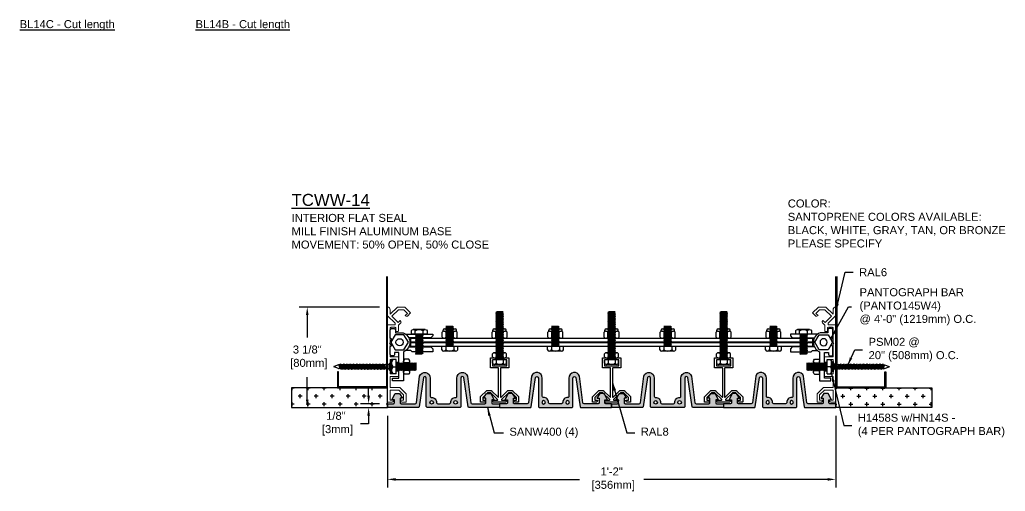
# Model space of a CAD drawing. Header units: inches. Extents: x 1.1 to 32.6, y -12.5 to 22.4.
# Drawn here: x 1.84 to 32.63, y -12.48 to 2.27 of the extents above; entities that cross this region are included whole.
import ezdxf

# ---------------------------------------------------------------- set-up
doc = ezdxf.new("R2010")
doc.units = ezdxf.units.IN
doc.header["$MEASUREMENT"] = 0
for name, color, linetype in [('Anchors', 4, 'Continuous'), ('Conditions', 1, 'Continuous'), ('Dimensions', 3, 'Continuous'), ('Fillers', 2, 'Continuous'), ('Metals', 7, 'Continuous'), ('Text', 2, 'Continuous')]:
    doc.layers.add(name, color=color, linetype=linetype)
doc.styles.add('Arial', font='arial.ttf')
doc.dimstyles.new('Arial', dxfattribs={"dimtxt": 0.25, "dimasz": 0.25, "dimexe": 0.25, "dimexo": 0.25, "dimgap": 0.25, "dimtad": 0, "dimtih": 1, "dimtoh": 1, "dimdec": 4, "dimzin": 0, "dimdsep": 46, "dimlunit": 4, "dimtxsty": 'Arial', "dimcen": 0.25, "dimadec": 0, "dimazin": 0, "dimtfac": 1, "dimtdec": 4, "dimtofl": 0, "dimtmove": 0, "dimatfit": 3, "dimfxl": 0, "dimfrac": 2, "dimtolj": 1, "dimtzin": 0, "dimarcsym": 0})

# ---------------------------------------------------------------- blocks, each defined once
blk = doc.blocks.new('*D0')
at = {"layer": 'Defpoints', "color": 0}
for p in [(13.334, -9.861), (27.334, -9.861), (27.334, -12.102)]:
    blk.add_point(p, dxfattribs=at)
at = {"layer": 'Dimensions', "color": 0, "lineweight": -2}
for p, q in [((13.334, -10.111), (13.334, -12.352)), ((27.334, -10.111), (27.334, -12.352)), ((13.584, -12.102), (19.331, -12.102)), ((27.084, -12.102), (21.337, -12.102))]:
    blk.add_line(p, q, dxfattribs=at)
at = {"layer": 'Dimensions', "color": 0}
for points in [[(13.584, -12.061), (13.584, -12.144), (13.334, -12.102)], [(27.084, -12.061), (27.084, -12.144), (27.334, -12.102)]]:
    blk.add_solid(points, dxfattribs=at)
at = {"layer": 'Dimensions', "color": 0, "insert": (20.334, -12.102), "char_height": 0.25, "attachment_point": 5, "style": 'Arial'}
blk.add_mtext('\\A1;1\'-2"\\P [356mm]', dxfattribs=at)
blk = doc.blocks.new('*D1')
at = {"layer": 'Defpoints', "color": 0}
for p in [(12.741, -9.736), (13.334, -9.736), (13.334, -9.861)]:
    blk.add_point(p, dxfattribs=at)
at = {"layer": 'Dimensions', "color": 0, "lineweight": -2}
for p, q in [((12.741, -9.486), (12.741, -9.236)), ((13.084, -9.736), (12.491, -9.736)), ((13.084, -9.861), (12.491, -9.861)), ((12.741, -10.111), (12.741, -10.361)), ((12.741, -10.361), (12.491, -10.361))]:
    blk.add_line(p, q, dxfattribs=at)
at = {"layer": 'Dimensions', "color": 0}
for points in [[(12.699, -9.486), (12.783, -9.486), (12.741, -9.736)], [(12.699, -10.111), (12.783, -10.111), (12.741, -9.861)]]:
    blk.add_solid(points, dxfattribs=at)
at = {"layer": 'Dimensions', "color": 0, "insert": (11.719, -10.361), "char_height": 0.25, "attachment_point": 5, "style": 'Arial'}
blk.add_mtext('\\A1;1/8"\\P [3mm]', dxfattribs=at)
blk = doc.blocks.new('*D2')
at = {"layer": 'Defpoints', "color": 0}
for p in [(10.824, -6.718), (13.334, -6.718), (13.334, -9.861)]:
    blk.add_point(p, dxfattribs=at)
at = {"layer": 'Dimensions', "color": 0, "lineweight": -2}
for p, q in [((13.084, -6.718), (10.574, -6.718)), ((10.824, -6.968), (10.824, -7.669)), ((10.824, -9.611), (10.824, -8.91)), ((13.084, -9.861), (10.574, -9.861))]:
    blk.add_line(p, q, dxfattribs=at)
at = {"layer": 'Dimensions', "color": 0}
for points in [[(10.783, -6.968), (10.866, -6.968), (10.824, -6.718)], [(10.783, -9.611), (10.866, -9.611), (10.824, -9.861)]]:
    blk.add_solid(points, dxfattribs=at)
at = {"layer": 'Dimensions', "color": 0, "insert": (10.824, -8.289), "char_height": 0.25, "attachment_point": 5, "style": 'Arial'}
blk.add_mtext('\\A1;3 1/8"\\P [80mm]', dxfattribs=at)
blk = doc.blocks.new('sanw400')
h = blk.add_hatch(color=256)
h.paths.add_polyline_path([(4.852, 0.149), (4.749, 0.984, 0.841357), (4.416, 0.926), (4.416, 0.356, -0.420084), (4.377, 0.318, 0.425979), (4.222, 0.163, -0.420084), (4.184, 0.124), (3.817, 0.124, -0.420084), (3.778, 0.163, 0.425979), (3.623, 0.318, -0.420084), (3.584, 0.356), (3.584, 0.926, 0.841357), (3.251, 0.984), (3.149, 0.149, -0.316754), (3.113, 0.124), (2.671, 0.124, -0.414214), (2.641, 0.153), (2.641, 0.297), (2.711, 0.297), (2.617, 0.446), (2.482, 0.446), (2.381, 0.249), (2.461, 0.249), (2.461, 0.153, -0.414214), (2.431, 0.124), (2.25, 0.124), (2.25, 0), (3.2, 0, 0.316754), (3.236, 0.025), (3.368, 0.942, -0.841357), (3.46, 0.926), (3.46, 0.038, 0.414214), (3.498, 0), (4.502, 0, 0.414214), (4.54, 0.038), (4.54, 0.926, -0.841357), (4.633, 0.942), (4.765, 0.025, 0.316754), (4.801, 0), (5.75, 0), (5.75, 0.124), (5.531, 0.124, -0.414214), (5.502, 0.153), (5.502, 0.249), (5.582, 0.249), (5.48, 0.446), (5.345, 0.446), (5.251, 0.297), (5.321, 0.297), (5.321, 0.153, -0.414214), (5.291, 0.124), (4.888, 0.124, -0.316754)])
h.paths.add_polyline_path([(4.317, 0.166, -1), (4.432, 0.166, -1)], flags=16)
h.paths.add_polyline_path([(3.569, 0.166, -1), (3.683, 0.166, -1)], flags=16)
blk.add_lwpolyline([(2.25, 0.124), (2.431, 0.124, 0.414214), (2.461, 0.153), (2.461, 0.249), (2.381, 0.249), (2.482, 0.446), (2.617, 0.446), (2.711, 0.297), (2.641, 0.297), (2.641, 0.153, 0.414214), (2.671, 0.124), (3.113, 0.124, 0.316754), (3.149, 0.149), (3.251, 0.984, -0.841357), (3.584, 0.926), (3.584, 0.356, 0.420084), (3.623, 0.318, -0.425979), (3.778, 0.163, 0.420084), (3.817, 0.124), (4.184, 0.124, 0.420084), (4.222, 0.163, -0.425979), (4.377, 0.318, 0.420084), (4.416, 0.356), (4.416, 0.926, -0.841357), (4.749, 0.984), (4.852, 0.149, 0.316754), (4.888, 0.124), (5.291, 0.124, 0.414214), (5.321, 0.153), (5.321, 0.297), (5.251, 0.297), (5.345, 0.446), (5.48, 0.446), (5.582, 0.249), (5.502, 0.249), (5.502, 0.153, 0.414214), (5.531, 0.124), (5.75, 0.124), (5.75, 0), (4.801, 0, -0.316754), (4.765, 0.025), (4.633, 0.942, 0.841357), (4.54, 0.926), (4.54, 0.038, -0.414214), (4.502, 0), (3.498, 0, -0.414214), (3.46, 0.038), (3.46, 0.926, 0.841357), (3.368, 0.942), (3.236, 0.025, -0.316754), (3.2, 0), (2.25, 0), (2.25, 0.124), (2.25, 0.029)], format="xyb")
for centre in [(3.626, 0.166), (4.374, 0.166)]:
    blk.add_circle(centre, 0.0571)
blk = doc.blocks.new('ral8')
blk.add_lwpolyline([(0.635, 1.075, 0.414214), (0.625, 1.065), (0.625, 0.169, 0.664105), (0.642, 0.162), (0.846, 0.361, -0.195981), (0.853, 0.364), (0.993, 0.364, -0.198237), (1, 0.361), (1.187, 0.175, -0.199587), (1.19, 0.168), (1.19, 0.01, -0.414214), (1.18, 0), (1.074, 0, -0.339454), (1.045, 0.023), (1.036, 0.053, -0.493145), (1.046, 0.066), (1.114, 0.066, 0.414214), (1.124, 0.076), (1.124, 0.14, 0.199587), (1.121, 0.147), (0.973, 0.295, 0.198237), (0.966, 0.298), (0.88, 0.298, 0.195981), (0.873, 0.295), (0.656, 0.083, 0.672268), (0.663, 0.066), (0.802, 0.066, -0.493145), (0.812, 0.053), (0.803, 0.023, -0.339454), (0.774, 0), (0.416, 0, -0.339454), (0.387, 0.023), (0.378, 0.053, -0.493145), (0.388, 0.066), (0.527, 0.066, 0.672268), (0.534, 0.083), (0.317, 0.295, 0.195981), (0.31, 0.298), (0.224, 0.298, 0.198237), (0.217, 0.295), (0.069, 0.147, 0.199587), (0.066, 0.14), (0.066, 0.076, 0.414214), (0.076, 0.066), (0.144, 0.066, -0.493145), (0.154, 0.053), (0.145, 0.023, -0.339454), (0.116, 0), (0.01, 0, -0.414214), (0, 0.01), (0, 0.168, -0.199587), (0.003, 0.175), (0.19, 0.361, -0.198237), (0.197, 0.364), (0.337, 0.364, -0.195981), (0.344, 0.361), (0.548, 0.162, 0.664105), (0.565, 0.169), (0.565, 1.065, 0.414214), (0.555, 1.075), (0.318, 1.075, -0.414214), (0.308, 1.085), (0.308, 1.379, -0.414214), (0.318, 1.389), (0.445, 1.389, -0.414214), (0.455, 1.379), (0.455, 1.339, -0.414214), (0.445, 1.329), (0.38, 1.329, 0.414214), (0.37, 1.319), (0.37, 1.149, 0.414214), (0.38, 1.139), (0.81, 1.139, 0.414214), (0.82, 1.149), (0.82, 1.319, 0.414214), (0.81, 1.329), (0.745, 1.329, -0.414214), (0.735, 1.339), (0.735, 1.379, -0.414214), (0.745, 1.389), (0.872, 1.389, -0.414214), (0.882, 1.379), (0.882, 1.085, -0.414214), (0.872, 1.075)], format="xyb", close=True)
blk = doc.blocks.new('H14112')
for p, q in [((-0.217, 0.104), (-0.217, 0)), ((-0.155, 0.144), (0.155, 0.144)), ((-0.119, 0), (-0.085, -0.02)), ((-0.109, 0), (-0.109, 0.104)), ((-0.085, -0.02), (0.048, 0)), ((0.094, 0), (0.085, -0.005)), ((0.109, 0), (0.109, 0.104)), ((0.217, 0.104), (0.217, 0)), ((-0.217, 0), (0.217, 0)), ((-0.119, -0.05), (0.119, -0.025)), ((-0.119, -0.05), (-0.085, -0.03)), ((-0.119, -0.05), (-0.085, -0.07)), ((-0.119, -0.1), (0.119, -0.075)), ((-0.119, -0.1), (-0.085, -0.08)), ((-0.119, -0.1), (-0.085, -0.12)), ((-0.119, -0.15), (0.119, -0.125)), ((-0.119, -0.15), (-0.085, -0.13)), ((-0.119, -0.15), (-0.085, -0.17)), ((-0.119, -0.2), (0.119, -0.175)), ((-0.119, -0.2), (-0.085, -0.18)), ((-0.119, -0.2), (-0.085, -0.22)), ((-0.119, -0.25), (0.119, -0.225)), ((-0.119, -0.25), (-0.085, -0.23)), ((-0.119, -0.25), (-0.085, -0.27)), ((-0.119, -0.3), (0.119, -0.275)), ((-0.119, -0.3), (-0.085, -0.28)), ((-0.119, -0.3), (-0.085, -0.32)), ((-0.085, -0.03), (0.085, -0.005)), ((-0.085, -0.02), (-0.085, -0.03)), ((-0.085, -0.07), (0.085, -0.045)), ((-0.085, -0.08), (0.085, -0.055)), ((-0.085, -0.07), (-0.085, -0.08)), ((-0.085, -0.12), (0.085, -0.095)), ((-0.085, -0.13), (0.085, -0.105)), ((-0.085, -0.12), (-0.085, -0.13)), ((-0.085, -0.17), (0.085, -0.145)), ((-0.085, -0.18), (0.085, -0.155)), ((-0.085, -0.17), (-0.085, -0.18)), ((-0.085, -0.22), (0.085, -0.195)), ((-0.085, -0.23), (0.085, -0.205)), ((-0.085, -0.22), (-0.085, -0.23)), ((-0.085, -0.27), (0.085, -0.245)), ((-0.085, -0.28), (0.085, -0.255)), ((-0.085, -0.27), (-0.085, -0.28)), ((-0.085, -0.32), (0.085, -0.295)), ((-0.085, -0.33), (0.085, -0.305)), ((0.119, -0.025), (0.085, -0.005)), ((0.119, -0.025), (0.085, -0.045)), ((0.085, -0.045), (0.085, -0.055)), ((0.119, -0.075), (0.085, -0.055)), ((0.119, -0.075), (0.085, -0.095)), ((0.085, -0.095), (0.085, -0.105)), ((0.119, -0.125), (0.085, -0.105)), ((0.119, -0.125), (0.085, -0.145)), ((0.085, -0.145), (0.085, -0.155)), ((0.119, -0.175), (0.085, -0.155)), ((0.119, -0.175), (0.085, -0.195)), ((0.085, -0.195), (0.085, -0.205)), ((0.119, -0.225), (0.085, -0.205)), ((0.119, -0.225), (0.085, -0.245)), ((0.085, -0.245), (0.085, -0.255)), ((0.119, -0.275), (0.085, -0.255)), ((0.119, -0.275), (0.085, -0.295)), ((0.085, -0.295), (0.085, -0.305)), ((0.119, -0.325), (0.085, -0.305)), ((-0.119, -0.35), (0.119, -0.325)), ((-0.119, -0.35), (-0.085, -0.33)), ((-0.119, -0.35), (-0.085, -0.37)), ((-0.119, -0.4), (0.119, -0.375)), ((-0.119, -0.4), (-0.085, -0.38)), ((-0.119, -0.4), (-0.085, -0.42)), ((-0.119, -0.45), (0.119, -0.425)), ((-0.119, -0.45), (-0.085, -0.43)), ((-0.119, -0.45), (-0.085, -0.47)), ((-0.119, -0.5), (0.119, -0.475)), ((-0.119, -0.5), (-0.085, -0.48)), ((-0.119, -0.5), (-0.085, -0.52)), ((-0.119, -0.55), (0.119, -0.525)), ((-0.119, -0.55), (-0.085, -0.53)), ((-0.119, -0.55), (-0.085, -0.57)), ((-0.119, -0.6), (0.119, -0.575)), ((-0.119, -0.6), (-0.085, -0.58)), ((-0.119, -0.6), (-0.085, -0.62)), ((-0.085, -0.32), (-0.085, -0.33)), ((-0.085, -0.37), (0.085, -0.345)), ((-0.085, -0.38), (0.085, -0.355)), ((-0.085, -0.37), (-0.085, -0.38)), ((-0.085, -0.42), (0.085, -0.395)), ((-0.085, -0.43), (0.085, -0.405)), ((-0.085, -0.42), (-0.085, -0.43)), ((-0.085, -0.47), (0.085, -0.445)), ((-0.085, -0.48), (0.085, -0.455)), ((-0.085, -0.47), (-0.085, -0.48)), ((-0.085, -0.52), (0.085, -0.495)), ((-0.085, -0.53), (0.085, -0.505)), ((-0.085, -0.52), (-0.085, -0.53)), ((-0.085, -0.57), (0.085, -0.545)), ((-0.085, -0.58), (0.085, -0.555)), ((-0.085, -0.57), (-0.085, -0.58)), ((-0.085, -0.62), (0.085, -0.595)), ((-0.085, -0.63), (0.085, -0.605)), ((0.119, -0.325), (0.085, -0.345)), ((0.085, -0.345), (0.085, -0.355)), ((0.119, -0.375), (0.085, -0.355)), ((0.119, -0.375), (0.085, -0.395)), ((0.085, -0.395), (0.085, -0.405)), ((0.119, -0.425), (0.085, -0.405)), ((0.119, -0.425), (0.085, -0.445)), ((0.085, -0.445), (0.085, -0.455)), ((0.119, -0.475), (0.085, -0.455)), ((0.119, -0.475), (0.085, -0.495)), ((0.085, -0.495), (0.085, -0.505)), ((0.119, -0.525), (0.085, -0.505)), ((0.119, -0.525), (0.085, -0.545)), ((0.085, -0.545), (0.085, -0.555)), ((0.119, -0.575), (0.085, -0.555)), ((0.119, -0.575), (0.085, -0.595)), ((0.085, -0.595), (0.085, -0.605)), ((0.119, -0.625), (0.085, -0.605)), ((-0.119, -0.65), (0.119, -0.625)), ((-0.119, -0.65), (-0.085, -0.63)), ((-0.119, -0.65), (-0.085, -0.67)), ((-0.119, -0.7), (0.119, -0.675)), ((-0.119, -0.7), (-0.085, -0.68)), ((-0.119, -0.7), (-0.085, -0.72)), ((-0.119, -0.75), (0.119, -0.725)), ((-0.119, -0.75), (-0.085, -0.73)), ((-0.119, -0.75), (-0.085, -0.77)), ((-0.119, -0.8), (0.119, -0.775)), ((-0.119, -0.8), (-0.085, -0.78)), ((-0.119, -0.8), (-0.085, -0.82)), ((-0.119, -0.85), (0.119, -0.825)), ((-0.119, -0.85), (-0.085, -0.83)), ((-0.119, -0.85), (-0.085, -0.87)), ((-0.119, -0.9), (0.119, -0.875)), ((-0.119, -0.9), (-0.085, -0.88)), ((-0.119, -0.9), (-0.085, -0.92)), ((-0.085, -0.62), (-0.085, -0.63)), ((-0.085, -0.67), (0.085, -0.645)), ((-0.085, -0.68), (0.085, -0.655)), ((-0.085, -0.67), (-0.085, -0.68)), ((-0.085, -0.72), (0.085, -0.695)), ((-0.085, -0.73), (0.085, -0.705)), ((-0.085, -0.72), (-0.085, -0.73)), ((-0.085, -0.77), (0.085, -0.745)), ((-0.085, -0.78), (0.085, -0.755)), ((-0.085, -0.77), (-0.085, -0.78)), ((-0.085, -0.82), (0.085, -0.795)), ((-0.085, -0.83), (0.085, -0.805)), ((-0.085, -0.82), (-0.085, -0.83)), ((-0.085, -0.87), (0.085, -0.845)), ((-0.085, -0.88), (0.085, -0.855)), ((-0.085, -0.87), (-0.085, -0.88)), ((-0.085, -0.92), (0.085, -0.895)), ((-0.085, -0.93), (0.085, -0.905)), ((-0.085, -0.92), (-0.085, -0.93)), ((0.119, -0.625), (0.085, -0.645)), ((0.085, -0.645), (0.085, -0.655)), ((0.119, -0.675), (0.085, -0.655)), ((0.119, -0.675), (0.085, -0.695)), ((0.085, -0.695), (0.085, -0.705)), ((0.119, -0.725), (0.085, -0.705)), ((0.119, -0.725), (0.085, -0.745)), ((0.085, -0.745), (0.085, -0.755)), ((0.119, -0.775), (0.085, -0.755)), ((0.119, -0.775), (0.085, -0.795)), ((0.085, -0.795), (0.085, -0.805)), ((0.119, -0.825), (0.085, -0.805)), ((0.119, -0.825), (0.085, -0.845)), ((0.085, -0.845), (0.085, -0.855)), ((0.119, -0.875), (0.085, -0.855)), ((0.119, -0.875), (0.085, -0.895)), ((0.085, -0.895), (0.085, -0.905)), ((0.119, -0.925), (0.085, -0.905)), ((-0.119, -0.95), (0.119, -0.925)), ((-0.119, -0.95), (-0.085, -0.93)), ((-0.119, -0.95), (-0.085, -0.97)), ((-0.119, -1), (0.119, -0.975)), ((-0.119, -1), (-0.085, -0.98)), ((-0.119, -1), (-0.085, -1.02)), ((-0.119, -1.05), (0.119, -1.025)), ((-0.119, -1.05), (-0.085, -1.03)), ((-0.119, -1.05), (-0.085, -1.07)), ((-0.119, -1.1), (0.119, -1.075)), ((-0.119, -1.1), (-0.085, -1.08)), ((-0.119, -1.1), (-0.085, -1.12)), ((-0.119, -1.15), (0.119, -1.125)), ((-0.119, -1.15), (-0.085, -1.13)), ((-0.119, -1.15), (-0.085, -1.17)), ((-0.119, -1.2), (0.119, -1.175)), ((-0.119, -1.2), (-0.085, -1.18)), ((-0.119, -1.2), (-0.085, -1.22)), ((-0.119, -1.25), (0.119, -1.225)), ((-0.119, -1.25), (-0.085, -1.23)), ((-0.085, -0.97), (0.085, -0.945)), ((-0.085, -0.98), (0.085, -0.955)), ((-0.085, -0.97), (-0.085, -0.98)), ((-0.085, -1.02), (0.085, -0.995)), ((-0.085, -1.03), (0.085, -1.005)), ((-0.085, -1.02), (-0.085, -1.03)), ((-0.085, -1.07), (0.085, -1.045)), ((-0.085, -1.08), (0.085, -1.055)), ((-0.085, -1.07), (-0.085, -1.08)), ((-0.085, -1.12), (0.085, -1.095)), ((-0.085, -1.13), (0.085, -1.105)), ((-0.085, -1.12), (-0.085, -1.13)), ((-0.085, -1.17), (0.085, -1.145)), ((-0.085, -1.18), (0.085, -1.155)), ((-0.085, -1.17), (-0.085, -1.18)), ((-0.085, -1.22), (0.085, -1.195)), ((-0.085, -1.23), (0.085, -1.205)), ((-0.085, -1.22), (-0.085, -1.23)), ((0.119, -0.925), (0.085, -0.945)), ((0.085, -0.945), (0.085, -0.955)), ((0.119, -0.975), (0.085, -0.955)), ((0.119, -0.975), (0.085, -0.995)), ((0.085, -0.995), (0.085, -1.005)), ((0.119, -1.025), (0.085, -1.005)), ((0.119, -1.025), (0.085, -1.045)), ((0.085, -1.045), (0.085, -1.055)), ((0.119, -1.075), (0.085, -1.055)), ((0.119, -1.075), (0.085, -1.095)), ((0.085, -1.095), (0.085, -1.105)), ((0.119, -1.125), (0.085, -1.105)), ((0.119, -1.125), (0.085, -1.145)), ((0.085, -1.145), (0.085, -1.155)), ((0.119, -1.175), (0.085, -1.155)), ((0.119, -1.175), (0.085, -1.195)), ((0.085, -1.195), (0.085, -1.205)), ((0.119, -1.225), (0.085, -1.205)), ((0.119, -1.225), (0.085, -1.245)), ((-0.119, -1.25), (-0.085, -1.27)), ((-0.119, -1.3), (0.119, -1.275)), ((-0.119, -1.3), (-0.085, -1.28)), ((-0.119, -1.3), (-0.085, -1.32)), ((-0.119, -1.35), (0.119, -1.325)), ((-0.119, -1.35), (-0.085, -1.33)), ((-0.119, -1.35), (-0.085, -1.37)), ((-0.119, -1.4), (0.119, -1.375)), ((-0.119, -1.4), (-0.085, -1.38)), ((-0.119, -1.4), (-0.085, -1.42)), ((-0.119, -1.45), (0.119, -1.425)), ((-0.119, -1.45), (-0.085, -1.43)), ((-0.119, -1.45), (-0.085, -1.47)), ((-0.11, -1.5), (0.119, -1.475)), ((-0.11, -1.5), (-0.085, -1.48)), ((-0.11, -1.5), (0.048, -1.5)), ((-0.085, -1.27), (0.085, -1.245)), ((-0.085, -1.28), (0.085, -1.255)), ((-0.085, -1.27), (-0.085, -1.28)), ((-0.085, -1.32), (0.085, -1.295)), ((-0.085, -1.33), (0.085, -1.305)), ((-0.085, -1.32), (-0.085, -1.33)), ((-0.085, -1.37), (0.085, -1.345)), ((-0.085, -1.38), (0.085, -1.355)), ((-0.085, -1.37), (-0.085, -1.38)), ((-0.085, -1.42), (0.085, -1.395)), ((-0.085, -1.43), (0.085, -1.405)), ((-0.085, -1.42), (-0.085, -1.43)), ((-0.085, -1.47), (0.085, -1.445)), ((-0.085, -1.48), (0.085, -1.455)), ((-0.085, -1.47), (-0.085, -1.48)), ((0.048, -1.5), (0.085, -1.495)), ((0.085, -1.245), (0.085, -1.255)), ((0.119, -1.275), (0.085, -1.255)), ((0.119, -1.275), (0.085, -1.295)), ((0.085, -1.295), (0.085, -1.305)), ((0.119, -1.325), (0.085, -1.305)), ((0.119, -1.325), (0.085, -1.345)), ((0.085, -1.345), (0.085, -1.355)), ((0.119, -1.375), (0.085, -1.355)), ((0.119, -1.375), (0.085, -1.395)), ((0.085, -1.395), (0.085, -1.405)), ((0.119, -1.425), (0.085, -1.405)), ((0.119, -1.425), (0.085, -1.445)), ((0.085, -1.445), (0.085, -1.455)), ((0.119, -1.475), (0.085, -1.455)), ((0.119, -1.475), (0.085, -1.495))]:
    blk.add_line(p, q)
for centre, radius, start, end in [((-0.163, 0.087), 0.057, 17.3212, 162.6788), ((0, -0.024), 0.168, 49.6113, 130.3887), ((0.163, 0.087), 0.057, 17.3212, 162.6788)]:
    blk.add_arc(centre, radius, start, end)
blk = doc.blocks.new('HLN14S')
for p, q in [((-0.234, 0.03), (-0.234, 0.192)), ((-0.21, 0.213), (-0.21, 0.25)), ((-0.176, 0.222), (0.176, 0.222)), ((-0.176, 0), (0.176, 0)), ((-0.168, 0.292), (0.168, 0.292)), ((-0.117, 0.03), (-0.117, 0.192)), ((0.117, 0.03), (0.117, 0.192)), ((0.21, 0.213), (0.21, 0.25)), ((0.234, 0.03), (0.234, 0.192))]:
    blk.add_line(p, q)
for centre, radius, start, end in [((-0.176, 0.149), 0.0723, 35.7751, 144.2249), ((-0.176, 0.072), 0.0723, 215.7751, 324.2249), ((-0.168, 0.25), 0.0418, 90, 180), ((0, -0.022), 0.244, 61.2813, 118.7187), ((0, 0.244), 0.244, 241.2813, 298.7187), ((0.176, 0.149), 0.0723, 35.7751, 144.2249), ((0.176, 0.072), 0.0723, 215.7751, 324.2249), ((0.168, 0.25), 0.0418, 0, 90)]:
    blk.add_arc(centre, radius, start, end)
blk = doc.blocks.new('HJN14')
for p, q in [((-0.155, 0), (0.155, 0)), ((-0.218, -0.124), (-0.218, -0.032)), ((-0.155, -0.156), (0.155, -0.156)), ((-0.093, -0.124), (-0.093, -0.032)), ((0.093, -0.124), (0.093, -0.032)), ((0.218, -0.124), (0.218, -0.032))]:
    blk.add_line(p, q)
for centre, radius, start, end in [((-0.155, -0.077), 0.077, 35.7751, 144.2249), ((0, -0.15), 0.15, 51.8343, 128.1657), ((0.155, -0.077), 0.077, 35.7751, 144.2249), ((-0.155, -0.079), 0.077, 215.7751, 324.2249), ((0, -0.007), 0.15, 231.8343, 308.1657), ((0.155, -0.079), 0.077, 215.7751, 324.2249)]:
    blk.add_arc(centre, radius, start, end)
blk = doc.blocks.new('HN14S')
for p, q in [((-0.176, 0), (0.176, 0)), ((-0.234, -0.161), (-0.234, -0.03)), ((-0.176, -0.191), (0.176, -0.191)), ((-0.117, -0.161), (-0.117, -0.03)), ((0.117, -0.161), (0.117, -0.03)), ((0.235, -0.161), (0.235, -0.03))]:
    blk.add_line(p, q)
for centre, radius, start, end in [((-0.176, -0.072), 0.0723, 35.7751, 144.2249), ((0, -0.244), 0.244, 61.2813, 118.7187), ((0.176, -0.072), 0.0723, 35.7751, 144.2249), ((-0.176, -0.119), 0.0723, 215.7751, 324.2249), ((0, 0.053), 0.244, 241.2813, 298.7187), ((0.176, -0.119), 0.0723, 215.7751, 324.2249)]:
    blk.add_arc(centre, radius, start, end)
blk = doc.blocks.new('H1458 TURNED')
for p, q in [((2.003, 22.663), (1.859, 22.663)), ((1.859, 22.213), (1.859, 22.663)), ((2.003, 22.213), (2.003, 22.663)), ((2.003, 22.532), (2.009, 22.523)), ((2.023, 22.353), (2.003, 22.486)), ((2.028, 22.557), (2.009, 22.523)), ((2.034, 22.353), (2.009, 22.523)), ((2.028, 22.557), (2.048, 22.523)), ((2.053, 22.319), (2.028, 22.557)), ((2.073, 22.353), (2.048, 22.523)), ((2.048, 22.523), (2.059, 22.523)), ((2.078, 22.557), (2.059, 22.523)), ((2.084, 22.353), (2.059, 22.523)), ((2.078, 22.557), (2.098, 22.523)), ((2.103, 22.319), (2.078, 22.557)), ((2.123, 22.353), (2.098, 22.523)), ((2.098, 22.523), (2.109, 22.523)), ((2.128, 22.557), (2.109, 22.523)), ((2.134, 22.353), (2.109, 22.523)), ((2.128, 22.557), (2.148, 22.523)), ((2.153, 22.319), (2.128, 22.557)), ((2.173, 22.353), (2.148, 22.523)), ((2.148, 22.523), (2.159, 22.523)), ((2.178, 22.557), (2.159, 22.523)), ((2.184, 22.353), (2.159, 22.523)), ((2.178, 22.557), (2.198, 22.523)), ((2.203, 22.319), (2.178, 22.557)), ((2.223, 22.353), (2.198, 22.523)), ((2.198, 22.523), (2.209, 22.523)), ((2.228, 22.557), (2.209, 22.523)), ((2.234, 22.353), (2.209, 22.523)), ((2.228, 22.557), (2.248, 22.523)), ((2.253, 22.319), (2.228, 22.557)), ((2.273, 22.353), (2.248, 22.523)), ((2.248, 22.523), (2.259, 22.523)), ((2.278, 22.557), (2.259, 22.523)), ((2.284, 22.353), (2.259, 22.523)), ((2.278, 22.557), (2.298, 22.523)), ((2.303, 22.319), (2.278, 22.557)), ((2.298, 22.523), (2.309, 22.523)), ((2.323, 22.353), (2.298, 22.523)), ((2.328, 22.557), (2.309, 22.523)), ((2.334, 22.353), (2.309, 22.523)), ((2.328, 22.557), (2.348, 22.523)), ((2.353, 22.319), (2.328, 22.557)), ((2.373, 22.353), (2.348, 22.523)), ((2.348, 22.523), (2.359, 22.523)), ((2.378, 22.557), (2.359, 22.523)), ((2.384, 22.353), (2.359, 22.523)), ((2.378, 22.557), (2.398, 22.523)), ((2.403, 22.319), (2.378, 22.557)), ((2.423, 22.353), (2.398, 22.523)), ((2.398, 22.523), (2.409, 22.523)), ((2.428, 22.557), (2.409, 22.523)), ((2.434, 22.353), (2.409, 22.523)), ((2.428, 22.557), (2.448, 22.523)), ((2.453, 22.319), (2.428, 22.557)), ((2.473, 22.353), (2.448, 22.523)), ((2.448, 22.523), (2.459, 22.523)), ((2.478, 22.557), (2.459, 22.523)), ((2.484, 22.353), (2.459, 22.523)), ((2.478, 22.557), (2.498, 22.523)), ((2.503, 22.319), (2.478, 22.557)), ((2.523, 22.353), (2.498, 22.523)), ((2.498, 22.523), (2.509, 22.523)), ((2.528, 22.557), (2.509, 22.523)), ((2.534, 22.353), (2.509, 22.523)), ((2.528, 22.557), (2.548, 22.523)), ((2.553, 22.319), (2.528, 22.557)), ((2.573, 22.353), (2.548, 22.523)), ((2.548, 22.523), (2.559, 22.523)), ((2.578, 22.557), (2.559, 22.523)), ((2.584, 22.353), (2.559, 22.523)), ((2.578, 22.557), (2.598, 22.523)), ((2.603, 22.319), (2.578, 22.557)), ((2.598, 22.523), (2.609, 22.523)), ((2.623, 22.353), (2.598, 22.523)), ((2.628, 22.557), (2.609, 22.523)), ((2.628, 22.389), (2.609, 22.523)), ((2.628, 22.353), (2.628, 22.557)), ((2.003, 22.213), (1.859, 22.213)), ((1.899, 22.438), (2.003, 22.438)), ((2.003, 22.213), (1.899, 22.213)), ((2.003, 22.319), (2.023, 22.353)), ((2.023, 22.353), (2.034, 22.353)), ((2.053, 22.319), (2.034, 22.353)), ((2.053, 22.319), (2.073, 22.353)), ((2.073, 22.353), (2.084, 22.353)), ((2.103, 22.319), (2.084, 22.353)), ((2.103, 22.319), (2.123, 22.353)), ((2.123, 22.353), (2.134, 22.353)), ((2.153, 22.319), (2.134, 22.353)), ((2.153, 22.319), (2.173, 22.353)), ((2.173, 22.353), (2.184, 22.353)), ((2.203, 22.319), (2.184, 22.353)), ((2.203, 22.319), (2.223, 22.353)), ((2.223, 22.353), (2.234, 22.353)), ((2.253, 22.319), (2.234, 22.353)), ((2.253, 22.319), (2.273, 22.353)), ((2.273, 22.353), (2.284, 22.353)), ((2.303, 22.319), (2.284, 22.353)), ((2.303, 22.319), (2.323, 22.353)), ((2.323, 22.353), (2.334, 22.353)), ((2.353, 22.319), (2.334, 22.353)), ((2.353, 22.319), (2.373, 22.353)), ((2.373, 22.353), (2.384, 22.353)), ((2.403, 22.319), (2.384, 22.353)), ((2.403, 22.319), (2.423, 22.353)), ((2.423, 22.353), (2.434, 22.353)), ((2.453, 22.319), (2.434, 22.353)), ((2.453, 22.319), (2.473, 22.353)), ((2.473, 22.353), (2.484, 22.353)), ((2.503, 22.319), (2.484, 22.353)), ((2.503, 22.319), (2.523, 22.353)), ((2.523, 22.353), (2.534, 22.353)), ((2.553, 22.319), (2.534, 22.353)), ((2.553, 22.319), (2.573, 22.353)), ((2.573, 22.353), (2.584, 22.353)), ((2.603, 22.319), (2.584, 22.353)), ((2.603, 22.319), (2.623, 22.353)), ((2.623, 22.353), (2.628, 22.353))]:
    blk.add_line(p, q)
for centre in [(2.036, 22.551), (2.036, 22.326)]:
    blk.add_arc(centre, 0.177, 140.4539, 219.5461)
blk = doc.blocks.new('TH316134 BEYOND')
for p, q in [((-0.157, 0.019), (0.157, 0.019)), ((-0.157, 0), (-0.157, 0.019)), ((-0.157, 0), (0.157, 0)), ((-0.135, 0.029), (-0.134, 0.046)), ((-0.115, 0), (-0.07, -0.045)), ((-0.065, 0.019), (-0.065, 0.046)), ((0.064, 0.019), (0.064, 0.046)), ((0.115, 0), (0.07, -0.045)), ((0.135, 0.029), (0.134, 0.046)), ((0.157, 0.019), (0.157, 0)), ((-0.086, -0.234), (0.086, -0.184)), ((-0.086, -0.234), (-0.062, -0.221)), ((-0.086, -0.234), (-0.062, -0.247)), ((-0.086, -0.336), (0.086, -0.285)), ((-0.074, -0.184), (0.032, -0.147)), ((-0.074, -0.184), (-0.062, -0.177)), ((-0.074, -0.184), (-0.062, -0.19)), ((-0.074, -0.285), (0.074, -0.234)), ((-0.074, -0.285), (-0.062, -0.279)), ((-0.074, -0.285), (-0.062, -0.291)), ((-0.07, -0.045), (0.07, -0.045)), ((-0.07, -0.045), (-0.07, -0.112)), ((-0.069, -0.122), (-0.063, -0.148)), ((0.032, -0.147), (-0.062, -0.19)), ((-0.062, -0.177), (0.032, -0.147)), ((-0.062, -0.157), (-0.062, -0.177)), ((0.062, -0.171), (-0.062, -0.221)), ((-0.062, -0.19), (-0.062, -0.221)), ((0.062, -0.197), (-0.062, -0.247)), ((-0.062, -0.279), (0.062, -0.228)), ((0.062, -0.241), (-0.062, -0.291)), ((-0.062, -0.247), (-0.062, -0.279)), ((0.062, -0.272), (-0.062, -0.323)), ((-0.062, -0.291), (-0.062, -0.323)), ((0.062, -0.298), (-0.062, -0.349)), ((0.062, -0.157), (0.062, -0.171)), ((0.086, -0.184), (0.062, -0.171)), ((0.086, -0.184), (0.062, -0.197)), ((0.062, -0.197), (0.062, -0.228)), ((0.074, -0.234), (0.062, -0.228)), ((0.074, -0.234), (0.062, -0.241)), ((0.062, -0.241), (0.062, -0.272)), ((0.086, -0.285), (0.062, -0.272)), ((0.086, -0.285), (0.062, -0.298)), ((0.062, -0.298), (0.062, -0.33)), ((0.069, -0.122), (0.063, -0.148)), ((0.07, -0.045), (0.07, -0.112)), ((-0.086, -0.336), (-0.062, -0.323)), ((-0.086, -0.336), (-0.062, -0.349)), ((-0.086, -0.437), (0.086, -0.387)), ((-0.086, -0.437), (-0.062, -0.425)), ((-0.086, -0.437), (-0.062, -0.45)), ((-0.086, -0.539), (0.086, -0.488)), ((-0.086, -0.539), (-0.062, -0.526)), ((-0.086, -0.539), (-0.062, -0.552)), ((-0.086, -0.641), (0.086, -0.59)), ((-0.074, -0.387), (0.074, -0.336)), ((-0.074, -0.387), (-0.062, -0.381)), ((-0.074, -0.387), (-0.062, -0.393)), ((-0.074, -0.488), (0.074, -0.437)), ((-0.074, -0.488), (-0.062, -0.482)), ((-0.074, -0.488), (-0.062, -0.494)), ((-0.074, -0.59), (0.074, -0.539)), ((-0.074, -0.59), (-0.062, -0.584)), ((-0.074, -0.59), (-0.062, -0.596)), ((-0.062, -0.381), (0.062, -0.33)), ((0.062, -0.342), (-0.062, -0.393)), ((-0.062, -0.349), (-0.062, -0.381)), ((0.062, -0.374), (-0.062, -0.425)), ((-0.062, -0.393), (-0.062, -0.425)), ((0.062, -0.4), (-0.062, -0.45)), ((-0.062, -0.482), (0.062, -0.431)), ((0.062, -0.444), (-0.062, -0.494)), ((-0.062, -0.45), (-0.062, -0.482)), ((0.062, -0.475), (-0.062, -0.526)), ((-0.062, -0.494), (-0.062, -0.526)), ((0.062, -0.501), (-0.062, -0.552)), ((-0.062, -0.584), (0.062, -0.533)), ((0.062, -0.545), (-0.062, -0.596)), ((-0.062, -0.552), (-0.062, -0.584)), ((0.062, -0.577), (-0.062, -0.628)), ((-0.062, -0.596), (-0.062, -0.628)), ((0.062, -0.603), (-0.062, -0.654)), ((0.074, -0.336), (0.062, -0.33)), ((0.074, -0.336), (0.062, -0.342)), ((0.062, -0.342), (0.062, -0.374)), ((0.086, -0.387), (0.062, -0.374)), ((0.086, -0.387), (0.062, -0.4)), ((0.062, -0.4), (0.062, -0.431)), ((0.074, -0.437), (0.062, -0.431)), ((0.074, -0.437), (0.062, -0.444)), ((0.062, -0.444), (0.062, -0.475)), ((0.086, -0.488), (0.062, -0.475)), ((0.086, -0.488), (0.062, -0.501)), ((0.062, -0.501), (0.062, -0.533)), ((0.074, -0.539), (0.062, -0.533)), ((0.074, -0.539), (0.062, -0.545)), ((0.062, -0.545), (0.062, -0.577)), ((0.086, -0.59), (0.062, -0.577)), ((0.086, -0.59), (0.062, -0.603)), ((0.062, -0.603), (0.062, -0.634)), ((-0.086, -0.641), (-0.062, -0.628)), ((-0.086, -0.641), (-0.062, -0.654)), ((-0.086, -0.742), (0.086, -0.691)), ((-0.086, -0.742), (-0.062, -0.729)), ((-0.086, -0.742), (-0.062, -0.755)), ((-0.086, -0.844), (0.086, -0.793)), ((-0.086, -0.844), (-0.062, -0.831)), ((-0.086, -0.844), (-0.062, -0.857)), ((-0.086, -0.945), (0.086, -0.895)), ((-0.074, -0.691), (0.074, -0.641)), ((-0.074, -0.691), (-0.062, -0.685)), ((-0.074, -0.691), (-0.062, -0.698)), ((-0.074, -0.793), (0.074, -0.742)), ((-0.074, -0.793), (-0.062, -0.787)), ((-0.074, -0.793), (-0.062, -0.799)), ((-0.074, -0.895), (0.074, -0.844)), ((-0.074, -0.895), (-0.062, -0.888)), ((-0.074, -0.895), (-0.062, -0.901)), ((-0.062, -0.685), (0.062, -0.634)), ((0.062, -0.647), (-0.062, -0.698)), ((-0.062, -0.654), (-0.062, -0.685)), ((0.062, -0.678), (-0.062, -0.729)), ((-0.062, -0.698), (-0.062, -0.729)), ((0.062, -0.704), (-0.062, -0.755)), ((-0.062, -0.787), (0.062, -0.736)), ((0.062, -0.748), (-0.062, -0.799)), ((-0.062, -0.755), (-0.062, -0.787)), ((0.062, -0.78), (-0.062, -0.831)), ((-0.062, -0.799), (-0.062, -0.831)), ((0.062, -0.806), (-0.062, -0.857)), ((-0.062, -0.888), (0.062, -0.838)), ((0.062, -0.85), (-0.062, -0.901)), ((-0.062, -0.857), (-0.062, -0.888)), ((0.062, -0.882), (-0.062, -0.932)), ((-0.062, -0.901), (-0.062, -0.932)), ((0.062, -0.907), (-0.062, -0.958)), ((0.074, -0.641), (0.062, -0.634)), ((0.074, -0.641), (0.062, -0.647)), ((0.062, -0.647), (0.062, -0.678)), ((0.086, -0.691), (0.062, -0.678)), ((0.086, -0.691), (0.062, -0.704)), ((0.062, -0.704), (0.062, -0.736)), ((0.074, -0.742), (0.062, -0.736)), ((0.074, -0.742), (0.062, -0.748)), ((0.062, -0.748), (0.062, -0.78)), ((0.086, -0.793), (0.062, -0.78)), ((0.086, -0.793), (0.062, -0.806)), ((0.062, -0.806), (0.062, -0.838)), ((0.074, -0.844), (0.062, -0.838)), ((0.074, -0.844), (0.062, -0.85)), ((0.062, -0.85), (0.062, -0.882)), ((0.086, -0.895), (0.062, -0.882)), ((0.086, -0.895), (0.062, -0.907)), ((0.062, -0.907), (0.062, -0.939)), ((-0.086, -0.945), (-0.062, -0.932)), ((-0.086, -0.945), (-0.062, -0.958)), ((-0.086, -1.047), (0.086, -0.996)), ((-0.086, -1.047), (-0.062, -1.034)), ((-0.086, -1.047), (-0.062, -1.06)), ((-0.086, -1.148), (0.086, -1.098)), ((-0.086, -1.148), (-0.062, -1.136)), ((-0.086, -1.148), (-0.062, -1.161)), ((-0.086, -1.25), (0.086, -1.199)), ((-0.074, -0.996), (0.074, -0.945)), ((-0.074, -0.996), (-0.062, -0.99)), ((-0.074, -0.996), (-0.062, -1.002)), ((-0.074, -1.098), (0.074, -1.047)), ((-0.074, -1.098), (-0.062, -1.091)), ((-0.074, -1.098), (-0.062, -1.104)), ((-0.074, -1.199), (0.074, -1.148)), ((-0.074, -1.199), (-0.062, -1.193)), ((-0.074, -1.199), (-0.062, -1.205)), ((-0.062, -0.99), (0.062, -0.939)), ((0.062, -0.951), (-0.062, -1.002)), ((-0.062, -0.958), (-0.062, -0.99)), ((0.062, -0.983), (-0.062, -1.034)), ((-0.062, -1.002), (-0.062, -1.034)), ((0.062, -1.009), (-0.062, -1.06)), ((-0.062, -1.091), (0.062, -1.041)), ((0.062, -1.053), (-0.062, -1.104)), ((-0.062, -1.06), (-0.062, -1.091)), ((0.062, -1.085), (-0.062, -1.136)), ((-0.062, -1.104), (-0.062, -1.136)), ((0.062, -1.111), (-0.062, -1.161)), ((-0.062, -1.193), (0.062, -1.142)), ((0.062, -1.155), (-0.062, -1.205)), ((-0.062, -1.161), (-0.062, -1.193)), ((0.062, -1.186), (-0.062, -1.237)), ((-0.062, -1.205), (-0.062, -1.237)), ((0.062, -1.212), (-0.062, -1.263)), ((0.074, -0.945), (0.062, -0.939)), ((0.074, -0.945), (0.062, -0.951)), ((0.062, -0.951), (0.062, -0.983)), ((0.086, -0.996), (0.062, -0.983)), ((0.086, -0.996), (0.062, -1.009)), ((0.062, -1.009), (0.062, -1.041)), ((0.074, -1.047), (0.062, -1.041)), ((0.074, -1.047), (0.062, -1.053)), ((0.062, -1.053), (0.062, -1.085)), ((0.086, -1.098), (0.062, -1.085)), ((0.086, -1.098), (0.062, -1.111)), ((0.062, -1.111), (0.062, -1.142)), ((0.074, -1.148), (0.062, -1.142)), ((0.074, -1.148), (0.062, -1.155)), ((0.062, -1.155), (0.062, -1.186)), ((0.086, -1.199), (0.062, -1.186)), ((0.086, -1.199), (0.062, -1.212)), ((0.062, -1.212), (0.062, -1.244)), ((-0.086, -1.25), (-0.062, -1.237)), ((-0.086, -1.25), (-0.062, -1.263)), ((-0.086, -1.352), (0.086, -1.301)), ((-0.086, -1.352), (-0.062, -1.339)), ((-0.086, -1.352), (-0.062, -1.364)), ((-0.086, -1.453), (0.086, -1.402)), ((-0.086, -1.453), (-0.062, -1.44)), ((-0.086, -1.453), (-0.062, -1.466)), ((-0.086, -1.555), (0.086, -1.504)), ((-0.074, -1.301), (0.074, -1.25)), ((-0.074, -1.301), (-0.062, -1.295)), ((-0.074, -1.301), (-0.062, -1.307)), ((-0.074, -1.402), (0.074, -1.352)), ((-0.074, -1.402), (-0.062, -1.396)), ((-0.074, -1.402), (-0.062, -1.409)), ((-0.074, -1.504), (0.074, -1.453)), ((-0.074, -1.504), (-0.062, -1.498)), ((-0.074, -1.504), (-0.062, -1.51)), ((-0.062, -1.295), (0.062, -1.244)), ((0.062, -1.256), (-0.062, -1.307)), ((-0.062, -1.263), (-0.062, -1.295)), ((0.062, -1.288), (-0.062, -1.339)), ((-0.062, -1.307), (-0.062, -1.339)), ((0.062, -1.314), (-0.062, -1.364)), ((-0.062, -1.396), (0.062, -1.345)), ((0.062, -1.358), (-0.062, -1.409)), ((-0.062, -1.364), (-0.062, -1.396)), ((0.062, -1.389), (-0.062, -1.44)), ((-0.062, -1.409), (-0.062, -1.44)), ((0.062, -1.415), (-0.062, -1.466)), ((-0.062, -1.498), (0.062, -1.447)), ((0.062, -1.459), (-0.062, -1.51)), ((-0.062, -1.466), (-0.062, -1.498)), ((0.062, -1.491), (-0.062, -1.542)), ((-0.062, -1.51), (-0.062, -1.542)), ((0.062, -1.517), (-0.062, -1.568)), ((0.074, -1.25), (0.062, -1.244)), ((0.074, -1.25), (0.062, -1.256)), ((0.062, -1.256), (0.062, -1.288)), ((0.086, -1.301), (0.062, -1.288)), ((0.086, -1.301), (0.062, -1.314)), ((0.062, -1.314), (0.062, -1.345)), ((0.074, -1.352), (0.062, -1.345)), ((0.074, -1.352), (0.062, -1.358)), ((0.062, -1.358), (0.062, -1.389)), ((0.086, -1.402), (0.062, -1.389)), ((0.086, -1.402), (0.062, -1.415)), ((0.062, -1.415), (0.062, -1.447)), ((0.074, -1.453), (0.062, -1.447)), ((0.074, -1.453), (0.062, -1.459)), ((0.062, -1.459), (0.062, -1.491)), ((0.086, -1.504), (0.062, -1.491)), ((0.086, -1.504), (0.062, -1.517)), ((0.062, -1.517), (0.062, -1.549)), ((-0.086, -1.555), (-0.062, -1.542)), ((-0.086, -1.555), (-0.062, -1.568)), ((-0.062, -1.568), (-0.062, -1.593)), ((-0.06, -1.609), (-0.01, -1.752)), ((-0.034, -1.592), (0.062, -1.549)), ((-0.034, -1.592), (0.074, -1.555)), ((0.062, -1.561), (-0.034, -1.592)), ((0.06, -1.609), (0.01, -1.752)), ((0.074, -1.555), (0.062, -1.549)), ((0.074, -1.555), (0.062, -1.561)), ((0.062, -1.561), (0.062, -1.593))]:
    blk.add_line(p, q)
for centre, radius, start, end in [((-0.146, 0.03), 0.0112, 270, 355), ((0.146, 0.03), 0.0112, 185, 270), ((-0.023, -0.112), 0.0465, 180, 191.9357), ((-0.109, -0.157), 0.0465, 0, 11.9357), ((0.109, -0.157), 0.0465, 168.0643, 180), ((0.023, -0.112), 0.0465, 348.0643, 0), ((-0.016, -1.593), 0.0465, 180, 199.3058), ((0, -1.747), 0.0106, 204.1001, 335.8999), ((0.016, -1.593), 0.0465, 340.6942, 0)]:
    blk.add_arc(centre, radius, start, end)
blk = doc.blocks.new('H1458S')
for p, q in [((-0.25, 0.104), (-0.25, 0)), ((-0.25, 0), (0.25, 0)), ((-0.188, 0.144), (0.187, 0.144)), ((-0.125, 0), (-0.125, 0.104)), ((-0.119, 0), (-0.085, -0.02)), ((-0.085, -0.02), (0.048, 0)), ((0.125, 0), (0.125, 0.104)), ((0.25, 0.104), (0.25, 0)), ((-0.119, -0.05), (0.119, -0.025)), ((-0.119, -0.05), (-0.085, -0.03)), ((-0.119, -0.05), (-0.085, -0.07)), ((-0.119, -0.1), (0.119, -0.075)), ((-0.119, -0.1), (-0.085, -0.08)), ((-0.119, -0.1), (-0.085, -0.12)), ((-0.119, -0.15), (0.119, -0.125)), ((-0.119, -0.15), (-0.085, -0.13)), ((-0.119, -0.15), (-0.085, -0.17)), ((-0.119, -0.2), (0.119, -0.175)), ((-0.119, -0.2), (-0.085, -0.18)), ((-0.119, -0.2), (-0.085, -0.22)), ((-0.119, -0.25), (0.119, -0.225)), ((-0.119, -0.25), (-0.085, -0.23)), ((-0.119, -0.25), (-0.085, -0.27)), ((-0.119, -0.3), (0.119, -0.275)), ((-0.119, -0.3), (-0.085, -0.28)), ((-0.119, -0.3), (-0.085, -0.32)), ((-0.085, -0.03), (0.085, -0.005)), ((-0.085, -0.02), (-0.085, -0.03)), ((-0.085, -0.07), (0.085, -0.045)), ((-0.085, -0.08), (0.085, -0.055)), ((-0.085, -0.07), (-0.085, -0.08)), ((-0.085, -0.12), (0.085, -0.095)), ((-0.085, -0.13), (0.085, -0.105)), ((-0.085, -0.12), (-0.085, -0.13)), ((-0.085, -0.17), (0.085, -0.145)), ((-0.085, -0.18), (0.085, -0.155)), ((-0.085, -0.17), (-0.085, -0.18)), ((-0.085, -0.22), (0.085, -0.195)), ((-0.085, -0.23), (0.085, -0.205)), ((-0.085, -0.22), (-0.085, -0.23)), ((-0.085, -0.27), (0.085, -0.245)), ((-0.085, -0.28), (0.085, -0.255)), ((-0.085, -0.27), (-0.085, -0.28)), ((-0.085, -0.32), (0.085, -0.295)), ((-0.085, -0.33), (0.085, -0.305)), ((0.094, 0), (0.085, -0.005)), ((0.119, -0.025), (0.085, -0.005)), ((0.119, -0.025), (0.085, -0.045)), ((0.085, -0.045), (0.085, -0.055)), ((0.119, -0.075), (0.085, -0.055)), ((0.119, -0.075), (0.085, -0.095)), ((0.085, -0.095), (0.085, -0.105)), ((0.119, -0.125), (0.085, -0.105)), ((0.119, -0.125), (0.085, -0.145)), ((0.085, -0.145), (0.085, -0.155)), ((0.119, -0.175), (0.085, -0.155)), ((0.119, -0.175), (0.085, -0.195)), ((0.085, -0.195), (0.085, -0.205)), ((0.119, -0.225), (0.085, -0.205)), ((0.119, -0.225), (0.085, -0.245)), ((0.085, -0.245), (0.085, -0.255)), ((0.119, -0.275), (0.085, -0.255)), ((0.119, -0.275), (0.085, -0.295)), ((0.085, -0.295), (0.085, -0.305)), ((0.119, -0.325), (0.085, -0.305)), ((-0.119, -0.35), (0.119, -0.325)), ((-0.119, -0.35), (-0.085, -0.33)), ((-0.119, -0.35), (-0.085, -0.37)), ((-0.119, -0.4), (0.119, -0.375)), ((-0.119, -0.4), (-0.085, -0.38)), ((-0.119, -0.4), (-0.085, -0.42)), ((-0.119, -0.45), (0.119, -0.425)), ((-0.119, -0.45), (-0.085, -0.43)), ((-0.119, -0.45), (-0.085, -0.47)), ((-0.119, -0.5), (0.119, -0.475)), ((-0.119, -0.5), (-0.085, -0.48)), ((-0.119, -0.5), (-0.085, -0.52)), ((-0.119, -0.55), (0.119, -0.525)), ((-0.119, -0.55), (-0.085, -0.53)), ((-0.119, -0.55), (-0.085, -0.57)), ((-0.119, -0.6), (0.119, -0.575)), ((-0.119, -0.6), (-0.085, -0.58)), ((-0.119, -0.6), (-0.085, -0.62)), ((-0.085, -0.32), (-0.085, -0.33)), ((-0.085, -0.37), (0.085, -0.345)), ((-0.085, -0.38), (0.085, -0.355)), ((-0.085, -0.37), (-0.085, -0.38)), ((-0.085, -0.42), (0.085, -0.395)), ((-0.085, -0.43), (0.085, -0.405)), ((-0.085, -0.42), (-0.085, -0.43)), ((-0.085, -0.47), (0.085, -0.445)), ((-0.085, -0.48), (0.085, -0.455)), ((-0.085, -0.47), (-0.085, -0.48)), ((-0.085, -0.52), (0.085, -0.495)), ((-0.085, -0.53), (0.085, -0.505)), ((-0.085, -0.52), (-0.085, -0.53)), ((-0.085, -0.57), (0.085, -0.545)), ((-0.085, -0.58), (0.085, -0.555)), ((-0.085, -0.57), (-0.085, -0.58)), ((-0.085, -0.62), (0.085, -0.595)), ((-0.048, -0.625), (0.085, -0.605)), ((0.119, -0.325), (0.085, -0.345)), ((0.085, -0.345), (0.085, -0.355)), ((0.119, -0.375), (0.085, -0.355)), ((0.119, -0.375), (0.085, -0.395)), ((0.085, -0.395), (0.085, -0.405)), ((0.119, -0.425), (0.085, -0.405)), ((0.119, -0.425), (0.085, -0.445)), ((0.085, -0.445), (0.085, -0.455)), ((0.119, -0.475), (0.085, -0.455)), ((0.119, -0.475), (0.085, -0.495)), ((0.085, -0.495), (0.085, -0.505)), ((0.119, -0.525), (0.085, -0.505)), ((0.119, -0.525), (0.085, -0.545)), ((0.085, -0.545), (0.085, -0.555)), ((0.119, -0.575), (0.085, -0.555)), ((0.119, -0.575), (0.085, -0.595)), ((0.085, -0.595), (0.085, -0.605)), ((0.119, -0.625), (0.085, -0.605)), ((-0.085, -0.62), (-0.085, -0.625)), ((-0.085, -0.625), (0.119, -0.625))]:
    blk.add_line(p, q)
for centre, radius, start, end in [((-0.188, 0.075), 0.0688, 24.7615, 155.2385), ((0, -0.071), 0.215, 54.5107, 125.4893), ((0.187, 0.075), 0.0688, 24.7615, 155.2385)]:
    blk.add_arc(centre, radius, start, end)
blk = doc.blocks.new('BL14B & C + ALL THREAD AND NUT')
for points in [[(3.127, 22.822), (3.058, 22.862), (3.058, 23.122, -0.414214), (3.098, 23.162), (3.178, 23.162, -0.414214), (3.218, 23.122), (3.218, 23.032), (3.46, 23.032, -0.678595), (3.473, 22.437), (3.473, 21.532), (3.123, 21.532), (3.123, 21.612), (3.323, 21.612), (3.323, 22.412), (3.193, 22.412), (3.193, 22.352, -0.414214), (3.153, 22.312), (3.098, 22.312, -0.414214), (3.058, 22.352), (3.058, 22.602), (3.127, 22.641)], [(3.09, 22.759, -0.074148), (3.109, 22.833)], [(3.109, 22.631, -0.074148), (3.09, 22.705)]]:
    blk.add_lwpolyline(points, format="xyb")
blk.add_lwpolyline([(3.211, 22.969), (3.074, 22.732), (3.211, 22.495), (3.485, 22.495), (3.622, 22.732), (3.485, 22.969)], close=True)
for points in [[(3.535, 22.992), (4.388, 22.992), (4.388, 22.932), (4.328, 22.872), (3.636, 22.872)], [(3.636, 22.592), (4.328, 22.592), (4.388, 22.532), (4.388, 22.432), (3.738, 22.432), (3.698, 22.472), (3.535, 22.472)]]:
    blk.add_lwpolyline(points)
blk.add_circle((3.348, 22.732), 0.113)
blk = doc.blocks.new('Ral6')
at = {"lineweight": 5}
blk.add_lwpolyline([(4.189, 4.51, 0.414214), (4.204, 4.525), (4.204, 4.66, 0.414214), (4.189, 4.675), (3.934, 4.675), (3.934, 5.081), (3.914, 5.101), (3.934, 5.121), (3.934, 5.572, -0.414214), (3.965, 5.603), (4.081, 5.603, -0.414214), (4.112, 5.572), (4.112, 5.488, 0.414214), (4.127, 5.473), (4.177, 5.473, 0.414214), (4.192, 5.488), (4.192, 5.672), (4.265, 5.745, 0.339454), (4.27, 5.782), (4.25, 5.817), (4.183, 5.75), (3.986, 5.947), (4.192, 6.153), (4.357, 6.153), (4.471, 6.039), (4.404, 5.971), (4.439, 5.951, 0.339454), (4.477, 5.956), (4.572, 6.051), (4.39, 6.233), (4.159, 6.233), (3.934, 6.009), (3.934, 6.154, 0.416043), (3.854, 6.233), (3.854, 5.966), (4.087, 5.733), (4.087, 5.683), (3.854, 5.683), (3.854, 3.263), (4.002, 3.263, 0.339454), (4.032, 3.286), (4.042, 3.325), (3.934, 3.325), (3.934, 3.638), (4.205, 3.638), (4.355, 3.488), (4.355, 3.325), (4.26, 3.325), (4.271, 3.286, 0.339454), (4.301, 3.263), (4.435, 3.263), (4.435, 3.521), (4.238, 3.718), (3.934, 3.718), (3.934, 4.065), (4.189, 4.065, 0.414214), (4.204, 4.08), (4.204, 4.215, 0.414214), (4.189, 4.23), (4.139, 4.23, 0.414214), (4.124, 4.215), (4.124, 4.145), (3.934, 4.145), (3.934, 4.35), (3.914, 4.37), (3.934, 4.39), (3.934, 4.595), (4.124, 4.595), (4.124, 4.525, 0.414214), (4.139, 4.51)], format="xyb", close=True, dxfattribs=at)
blk = doc.blocks.new('pantograph - profile')
at = {"layer": 'Metals'}
for points in [[(2.701, 22.862), (15.244, 22.862), (15.244, 22.737), (2.701, 22.737)], [(2.701, 22.727), (15.244, 22.727), (15.244, 22.602), (2.701, 22.602)]]:
    blk.add_lwpolyline(points, close=True, dxfattribs=at)
blk.add_blockref('Ral6', (-1.881, 17.599))
at = {"xscale": -1}
blk.add_blockref('Ral6', (19.826, 17.599), dxfattribs=at)
at = {"layer": 'Anchors'}
for name, p, rotation in [('H14112', (5.472, 22.188), 180), ('H14112', (8.972, 22.188), 180), ('H14112', (12.472, 22.188), 180), ('H1458S', (3.915, 22.602), 180), ('H1458S', (7.218, 22.602), 180), ('H1458S', (10.727, 22.602), 180), ('H1458S', (14.03, 22.602), 180), ('HN14S', (2.473, 21.969), 90), ('TH316134 BEYOND', (2.052, 21.971), 270)]:
    blk.add_blockref(name, p, dxfattribs=dict(at, rotation=rotation))
at = {"layer": 'Anchors', "xscale": -1}
for name, p in [('H1458S', (2.962, 22.992)), ('H1458S', (14.972, 22.992)), ('H1458 TURNED', (17.706, -0.469))]:
    blk.add_blockref(name, p, dxfattribs=at)
at = {"layer": 'Anchors'}
for name, p in [('HLN14S', (3.915, 22.862)), ('HLN14S', (5.471, 22.862)), ('HLN14S', (7.218, 22.862)), ('HLN14S', (8.971, 22.862)), ('HLN14S', (10.727, 22.862)), ('HLN14S', (12.471, 22.862)), ('HLN14S', (14.03, 22.862)), ('H1458 TURNED', (0.239, -0.469)), ('HJN14', (5.471, 22.407)), ('HJN14', (8.971, 22.407)), ('HJN14', (12.471, 22.407))]:
    blk.add_blockref(name, p, dxfattribs=at)
at = {"layer": 'Anchors', "xscale": -1}
for name, p, rotation in [('HN14S', (15.472, 21.969), 270), ('TH316134 BEYOND', (15.892, 21.971), 90)]:
    blk.add_blockref(name, p, dxfattribs=dict(at, rotation=rotation))
at = {"layer": 'Metals'}
blk.add_blockref('BL14B & C + ALL THREAD AND NUT', (-1, 0), dxfattribs=at)
at = {"layer": 'Metals', "xscale": -1}
blk.add_blockref('BL14B & C + ALL THREAD AND NUT', (18.945, 0), dxfattribs=at)

msp = doc.modelspace()

# ---------------------------------------------------------------- hatches: boundary and pattern name
at = {"layer": 'Conditions'}
h = msp.add_hatch(dxfattribs=at)
h.set_pattern_fill('CROSS', color=256, style=0)
h.set_pattern_definition([(180, (38.66836, 0), (-0.25, 0.25), [0.125, -0.375]), (90, (38.60586, -0.0625), (0.25, 0.25), [0.125, -0.375])])
h.paths.add_polyline_path([(13.334178, -9.860642), (13.334178, -9.235642), (10.334178, -9.235642), (10.334178, -9.860642)])
h = msp.add_hatch(dxfattribs=at)
h.set_pattern_fill('CROSS', color=256, style=0)
h.set_pattern_definition([(0, (2, 0), (0.25, 0.25), [0.125, -0.375]), (90, (2.0625, -0.0625), (-0.25, 0.25), [0.125, -0.375])])
h.paths.add_polyline_path([(30.334178, -9.860642), (30.334178, -9.235642), (27.334178, -9.235642), (27.334178, -9.860642)])

# ---------------------------------------------------------------- linework, layer by layer
for points in [[(13.302928, -5.757645), (13.302928, -9.204392), (11.802928, -9.204392), (11.802928, -8.735642), (11.771678, -8.735642), (11.771678, -9.235642), (13.334178, -9.235642), (13.334178, -5.757645)], [(27.365428, -5.757645), (27.365428, -9.204392), (28.865428, -9.204392), (28.865428, -8.735642), (28.896678, -8.735642), (28.896678, -9.235642), (27.334178, -9.235642), (27.334178, -5.757645)], [(13.334178, -9.235642), (10.334178, -9.235642), (10.334178, -9.860642), (13.334178, -9.860642), (13.334178, -9.235642)], [(27.334178, -9.235642), (30.334178, -9.235642), (30.334178, -9.860642), (27.334178, -9.860642), (27.334178, -9.235642)]]:
    msp.add_lwpolyline(points, dxfattribs=at)

# ---------------------------------------------------------------- block references
for name, p in [('pantograph - profile', (11.361192, -30.550379)), ('ral8', (16.238681, -9.690918)), ('ral8', (19.738681, -9.690918)), ('ral8', (23.238286, -9.690918))]:
    msp.add_blockref(name, p)
at = {"layer": 'Fillers'}
for p in [(11.084178, -9.860642), (18.084178, -9.860642)]:
    msp.add_blockref('sanw400', p, dxfattribs=at)
at = {"layer": 'Fillers', "xscale": -1}
for p in [(22.584178, -9.860642), (29.584178, -9.860642)]:
    msp.add_blockref('sanw400', p, dxfattribs=at)

# ---------------------------------------------------------------- texts
at = {"layer": 'Text', "char_height": 0.25, "style": 'Arial'}
for s, insert, attachment_point in [('{\\LBL14C - Cut length}', (1.839974, 2.253667), 1), ('{\\LBL14B - Cut length}', (7.33369, 2.253667), 1), ('\\A1;RAL6', (28.066777, -5.628594), 4), ('\\A1;PANTOGRAPH BAR\\P{\\A0;(PANTO145W4)}\\P{\\A0;@ 4\'-0" (1219mm) O.C.}', (28.080093, -6.706844), 4), ('PSM02 @\\P20" (508mm) O.C.', (28.362705, -8.048666), 4), ('H1458S w/HN14S -\\P(4 PER PANTOGRAPH BAR)', (28.0263, -10.419487), 4), ('SANW400 (4)', (17.141408, -10.649768), 4), ('RAL8\\P ', (21.245204, -10.819732), 4)]:
    msp.add_mtext(s, dxfattribs=dict(at, insert=insert, attachment_point=attachment_point))
at = {"layer": 'Text', "attachment_point": 1, "style": 'Arial'}
for s, insert, char_height, width in [('{\\H1.875x;\\LTCWW-14\\P\\H0.6667x;\\lINTERIOR FLAT SEAL\\PMILL FINISH ALUMINUM BASE\\PMOVEMENT: 50% OPEN, 50% CLOSE}', (10.334178, -3.178427), 0.2, 6.58127314), ('COLOR:{\\L                    \\~\\P}SANTOPRENE COLORS AVAILABLE:\\PBLACK, WHITE, GRAY, TAN, OR BRONZE\\PPLEASE SPECIFY', (25.838198, -3.353244), 0.25, 6.79898801)]:
    msp.add_mtext(s, dxfattribs=dict(at, insert=insert, char_height=char_height, width=width))

# ---------------------------------------------------------------- dimensions: what is measured, and where the dimension line sits
at = {"layer": 'Dimensions'}
for base, p2, picture, middle in [((10.824351, -6.717845), (13.334178, -6.717845), '*D2', (10.824351, -8.289244)), ((12.740962, -9.735642), (13.334178, -9.735642), '*D1', (11.718708, -10.360642))]:
    dim = msp.add_linear_dim(base=base, p1=(13.334178, -9.860642), p2=p2, angle=90, dimstyle='Arial', override={"dimpost": '\\X'}, dxfattribs=at)
    dim.commit()
    dim.dimension.update_dxf_attribs({"geometry": picture, "text_midpoint": middle, "dimtype": 160})
dim = msp.add_linear_dim(base=(27.334178, -12.102357), p1=(13.334178, -9.860642), p2=(27.334178, -9.860642), dimstyle='Arial', override={"dimpost": '\\X'}, dxfattribs=at)
dim.commit()
dim.dimension.update_dxf_attribs({"geometry": '*D0', "text_midpoint": (20.334178, -12.102357), "dimtype": 160})

# ---------------------------------------------------------------- leaders
at = {"layer": 'Text', "annotation_type": 0, "has_hookline": 1, "hookline_direction": 0}
for points, text_width in [([(27.334178, -6.851755), (27.629277, -5.628594), (27.879277, -5.628594)], 0.83015), ([(27.712116, -8.534651), (27.92929, -8.048666), (28.175205, -8.048666)], 2.781037), ([(27.208178, -8.805846), (27.5888, -10.419487), (27.8388, -10.419487)], 4.565484), ([(20.364981, -9.081417), (20.807704, -10.649768), (21.057704, -10.649768)], 0.830832), ([(16.450689, -9.860642), (16.665179, -10.649768), (16.953908, -10.649768)], 2.126023)]:
    msp.add_leader(points, dimstyle='Arial', override={"dimgap": 0.1875, "dimtad": 0}, dxfattribs=dict(at, text_width=text_width))
at = {"layer": 'Text', "annotation_type": 0, "has_hookline": 1, "hookline_direction": 0, "text_width": 3.601126}
msp.add_leader([(27.172214, -7.714472), (27.736665, -6.706844), (27.830093, -6.706844)], dimstyle='Arial', dxfattribs=at)

doc.saveas('drawing.dxf')
